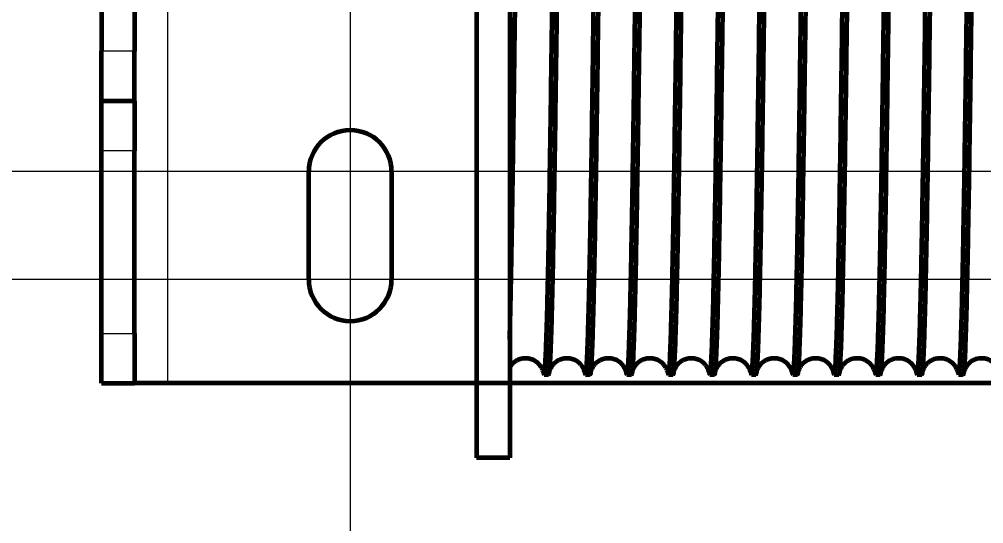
# Model space of a CAD drawing. Header units: millimetres. Extents: x 0 to 840, y 0 to 594.
# Drawn here: x 765.467 to 767.502, y 264.819 to 265.882 of the extents above; entities that cross this region are included whole.
import ezdxf

# ---------------------------------------------------------------- set-up
doc = ezdxf.new("R2010")
doc.units = ezdxf.units.MM
for name, pattern in [('K5LT_AXLED', [19.5, 15, -1.5, 1.5, -1.5]), ('K5LT_BASIC', [0]), ('K5LT_THIN', [0])]:
    doc.linetypes.add(name, pattern=pattern)
doc.layers.add('Системный слой', color=7, linetype='Continuous')
doc.styles.add('KDIMTEXTSTYLE', font='GOST_AU.SHX', dxfattribs={"width": 0.96, "oblique": 15, "height": 5})
doc.dimstyles.new('KDIMSTYLE (0.03)', dxfattribs={"dimtxt": 5, "dimasz": 1, "dimexe": 2, "dimexo": 0, "dimgap": 1, "dimtad": 1, "dimlfac": 40, "dimtxsty": 'KDIMTEXTSTYLE', "dimsah": 1, "dimcen": 0, "dimdle": 1, "dimadec": 0, "dimazin": 0, "dimtfac": 0.667, "dimtmove": 0, "dimatfit": 3, "dimfxl": 1, "dimtvp": 1, "dimtolj": 1, "dimtzin": 0, "dimarcsym": 0})

# ---------------------------------------------------------------- blocks, each defined once
blk = doc.blocks.new('KDIMARROW_01')
at = {"layer": 'Системный слой'}
blk.add_hatch(color=0, dxfattribs=at).paths.add_polyline_path([(0, 0), (-5, 0.6583), (-4.5, 0), (-5, -0.6583)])
at = {"layer": 'Системный слой', "color": 0, "linetype": 'K5LT_THIN', "lineweight": 18}
for p, q in [((-4.5, 0), (-5, 0.6583)), ((-5, 0.6583), (0, 0)), ((0, 0), (-5, -0.6583)), ((-5, -0.6583), (-4.5, 0)), ((0, 0), (-1, 0))]:
    blk.add_line(p, q, dxfattribs=at)
blk = doc.blocks.new('U317')
at = {"layer": 'Системный слой', "color": 30, "linetype": 'K5LT_AXLED', "lineweight": 18, "true_color": 0xff8000}
for p, q in [((766.1651, 269.2935), (766.1651, 264.891)), ((766.1651, 267.6485), (766.1651, 263.246)), ((768.2526, 265.561), (764.0776, 265.561)), ((769.8801, 265.561), (765.7051, 265.561)), ((768.2526, 265.3335), (764.0776, 265.3335)), ((769.8801, 265.3335), (765.7051, 265.3335))]:
    blk.add_line(p, q, dxfattribs=at)
at = {"layer": 'Системный слой', "color": 7, "linetype": 'K5LT_THIN', "lineweight": 18}
for p, q in [((765.7801, 265.1148), (765.7801, 267.4248)), ((765.7101, 265.8148), (765.6401, 265.8148)), ((765.7101, 265.6048), (765.6401, 265.6048)), ((765.6401, 265.2198), (765.7101, 265.2198))]:
    blk.add_line(p, q, dxfattribs=at)
at = {"layer": 'Системный слой', "color": 5, "linetype": 'K5LT_BASIC', "lineweight": 60, "true_color": 0x0000ff}
for p, q in [((765.6401, 266.7248), (765.6401, 265.8148)), ((765.7101, 266.7248), (765.7101, 265.8148)), ((765.6401, 265.7098), (765.6401, 265.8148)), ((765.7101, 265.7098), (765.7101, 265.8148)), ((765.6401, 265.6048), (765.6401, 265.7098)), ((765.7101, 265.7098), (765.6401, 265.7098)), ((765.7101, 265.7098), (765.7101, 265.6048)), ((765.6401, 265.2198), (765.6401, 265.6048)), ((765.7101, 265.2198), (765.7101, 265.6048)), ((766.0776, 265.3335), (766.0776, 265.561)), ((766.2526, 265.561), (766.2526, 265.3335)), ((765.6401, 265.1148), (765.6401, 265.2198)), ((765.7101, 265.2198), (765.7101, 265.1148)), ((765.6401, 265.1148), (765.7101, 265.1148)), ((765.7801, 265.1148), (765.7101, 265.1148)), ((768.1776, 265.1148), (765.7801, 265.1148))]:
    blk.add_line(p, q, dxfattribs=at)
for centre, start, end in [((766.1651, 265.561), 0, 180), ((766.1651, 265.3335), 180, 0)]:
    blk.add_arc(centre, 0.0875, start, end, dxfattribs=at)

msp = doc.modelspace()

# ---------------------------------------------------------------- linework, layer by layer
at = {"layer": 'Системный слой', "color": 5, "linetype": 'K5LT_BASIC', "lineweight": 60, "true_color": 0x0000ff}
for p, q in [((766.43199, 267.58229), (766.43199, 264.95729)), ((766.50199, 267.58229), (766.50199, 264.95729)), ((766.58345, 265.13229), (766.57422, 265.13229)), ((766.67095, 265.13229), (766.66172, 265.13229)), ((766.75845, 265.13229), (766.74922, 265.13229)), ((766.84595, 265.13229), (766.83672, 265.13229)), ((766.93345, 265.13229), (766.92422, 265.13229)), ((767.02095, 265.13229), (767.01172, 265.13229)), ((767.10845, 265.13229), (767.09922, 265.13229)), ((767.19595, 265.13229), (767.18672, 265.13229)), ((767.28345, 265.13229), (767.27422, 265.13229)), ((767.37095, 265.13229), (767.36172, 265.13229)), ((767.45845, 265.13229), (767.44922, 265.13229)), ((766.50199, 264.95729), (766.43199, 264.95729))]:
    msp.add_line(p, q, dxfattribs=at)
for centre, radius, start, end in [((767.13915, 265.14359), 0.0417, 186.02, 188.39516), ((767.22671, 265.1436), 0.04176, 186.02173, 188.39429), ((767.31427, 265.14361), 0.04182, 186.02344, 188.39335), ((767.40182, 265.14362), 0.04187, 186.02511, 188.39235), ((767.48938, 265.14362), 0.04193, 186.0268, 188.39132)]:
    msp.add_arc(centre, radius, start, end, dxfattribs=at)
for points in [[(766.57422, 265.13229), (766.57466, 265.13229), (766.57554, 265.13569), (766.57686, 265.15097), (766.57818, 265.17627), (766.5795, 265.21139), (766.58082, 265.25599), (766.58214, 265.30968), (766.58346, 265.37197), (766.58477, 265.44232), (766.58609, 265.52009), (766.58741, 265.60458), (766.58873, 265.69503), (766.59005, 265.79063), (766.59137, 265.89054), (766.59269, 265.99384), (766.59401, 266.09961), (766.59533, 266.20692), (766.59665, 266.31478), (766.59797, 266.42224), (766.59928, 266.52834), (766.6006, 266.63212), (766.60192, 266.73265), (766.60324, 266.82902), (766.60456, 266.92039), (766.60588, 267.00592), (766.6072, 267.08485), (766.60852, 267.15648), (766.60984, 267.22015), (766.61116, 267.2753), (766.61248, 267.32144), (766.6138, 267.35815), (766.61511, 267.3851), (766.61599, 267.3964), (766.61643, 267.40036)], [(766.6272, 267.40729), (766.62676, 267.40729), (766.62588, 267.40388), (766.62456, 267.38861), (766.62324, 267.3633), (766.62192, 267.32818), (766.6206, 267.28357), (766.61928, 267.22987), (766.61796, 267.16756), (766.61664, 267.0972), (766.61532, 267.01942), (766.614, 266.93492), (766.61269, 266.84446), (766.61137, 266.74884), (766.61005, 266.64892), (766.60873, 266.54561), (766.60741, 266.43982), (766.60609, 266.33251), (766.60477, 266.22463), (766.60345, 266.11716), (766.60213, 266.01106), (766.60081, 265.90728), (766.59949, 265.80675), (766.59817, 265.71037), (766.59685, 265.619), (766.59553, 265.53348), (766.59422, 265.45456), (766.5929, 265.38294), (766.59158, 265.31928), (766.59026, 265.26415), (766.58894, 265.21803), (766.58762, 265.18134), (766.5863, 265.15442), (766.58542, 265.14313), (766.58498, 265.13918)], [(766.66172, 265.13229), (766.66216, 265.13229), (766.66304, 265.13569), (766.66436, 265.15097), (766.66568, 265.17627), (766.667, 265.21139), (766.66832, 265.25599), (766.66964, 265.30968), (766.67096, 265.37197), (766.67227, 265.44232), (766.67359, 265.52009), (766.67491, 265.60458), (766.67623, 265.69503), (766.67755, 265.79063), (766.67887, 265.89054), (766.68019, 265.99384), (766.68151, 266.09961), (766.68283, 266.20692), (766.68415, 266.31478), (766.68547, 266.42224), (766.68678, 266.52834), (766.6881, 266.63212), (766.68942, 266.73264), (766.69074, 266.82902), (766.69206, 266.92039), (766.69338, 267.00592), (766.6947, 267.08485), (766.69602, 267.15648), (766.69734, 267.22015), (766.69866, 267.2753), (766.69998, 267.32144), (766.7013, 267.35815), (766.70261, 267.3851), (766.70349, 267.3964), (766.70393, 267.40036)], [(766.7147, 267.40729), (766.71426, 267.40729), (766.71338, 267.40388), (766.71206, 267.38861), (766.71074, 267.3633), (766.70942, 267.32818), (766.7081, 267.28357), (766.70678, 267.22987), (766.70546, 267.16756), (766.70414, 267.0972), (766.70282, 267.01942), (766.7015, 266.93492), (766.70019, 266.84446), (766.69887, 266.74884), (766.69755, 266.64892), (766.69623, 266.54561), (766.69491, 266.43982), (766.69359, 266.33251), (766.69227, 266.22463), (766.69095, 266.11716), (766.68963, 266.01106), (766.68831, 265.90728), (766.68699, 265.80674), (766.68567, 265.71037), (766.68435, 265.619), (766.68303, 265.53348), (766.68172, 265.45455), (766.6804, 265.38294), (766.67908, 265.31928), (766.67776, 265.26415), (766.67644, 265.21803), (766.67512, 265.18134), (766.6738, 265.15442), (766.67292, 265.14313), (766.67248, 265.13918)], [(766.74922, 265.13229), (766.74966, 265.13229), (766.75054, 265.13569), (766.75186, 265.15097), (766.75318, 265.17627), (766.7545, 265.21139), (766.75582, 265.25599), (766.75714, 265.30968), (766.75846, 265.37197), (766.75977, 265.44232), (766.76109, 265.52009), (766.76241, 265.60457), (766.76373, 265.69503), (766.76505, 265.79063), (766.76637, 265.89053), (766.76769, 265.99384), (766.76901, 266.09961), (766.77033, 266.20691), (766.77165, 266.31478), (766.77297, 266.42224), (766.77428, 266.52834), (766.7756, 266.63211), (766.77692, 266.73264), (766.77824, 266.82902), (766.77956, 266.92039), (766.78088, 267.00592), (766.7822, 267.08485), (766.78352, 267.15647), (766.78484, 267.22015), (766.78616, 267.2753), (766.78748, 267.32144), (766.7888, 267.35815), (766.79011, 267.3851), (766.79099, 267.3964), (766.79143, 267.40036)], [(766.8022, 267.40729), (766.80176, 267.40729), (766.80088, 267.40388), (766.79956, 267.38861), (766.79824, 267.3633), (766.79692, 267.32818), (766.7956, 267.28357), (766.79428, 267.22987), (766.79296, 267.16756), (766.79164, 267.0972), (766.79032, 267.01942), (766.789, 266.93492), (766.78768, 266.84446), (766.78637, 266.74884), (766.78505, 266.64892), (766.78373, 266.54561), (766.78241, 266.43982), (766.78109, 266.33251), (766.77977, 266.22463), (766.77845, 266.11716), (766.77713, 266.01106), (766.77581, 265.90728), (766.77449, 265.80674), (766.77317, 265.71037), (766.77185, 265.619), (766.77053, 265.53348), (766.76922, 265.45455), (766.7679, 265.38294), (766.76658, 265.31928), (766.76526, 265.26415), (766.76394, 265.21803), (766.76262, 265.18134), (766.7613, 265.15442), (766.76042, 265.14313), (766.75998, 265.13918)], [(766.83672, 265.13229), (766.83716, 265.13229), (766.83804, 265.13569), (766.83936, 265.15097), (766.84068, 265.17627), (766.842, 265.21139), (766.84332, 265.25599), (766.84464, 265.30967), (766.84596, 265.37197), (766.84727, 265.44232), (766.84859, 265.52009), (766.84991, 265.60457), (766.85123, 265.69503), (766.85255, 265.79063), (766.85387, 265.89053), (766.85519, 265.99384), (766.85651, 266.09961), (766.85783, 266.20691), (766.85915, 266.31478), (766.86047, 266.42224), (766.86178, 266.52834), (766.8631, 266.63211), (766.86442, 266.73264), (766.86574, 266.82902), (766.86706, 266.92039), (766.86838, 267.00592), (766.8697, 267.08485), (766.87102, 267.15647), (766.87234, 267.22015), (766.87366, 267.2753), (766.87498, 267.32144), (766.8763, 267.35815), (766.87761, 267.3851), (766.87849, 267.3964), (766.87893, 267.40036)], [(766.8897, 267.40729), (766.88926, 267.40729), (766.88838, 267.40388), (766.88706, 267.38861), (766.88574, 267.3633), (766.88442, 267.32818), (766.8831, 267.28357), (766.88178, 267.22987), (766.88046, 267.16756), (766.87914, 267.0972), (766.87782, 267.01942), (766.8765, 266.93492), (766.87518, 266.84446), (766.87387, 266.74884), (766.87255, 266.64892), (766.87123, 266.54561), (766.86991, 266.43982), (766.86859, 266.33251), (766.86727, 266.22463), (766.86595, 266.11716), (766.86463, 266.01106), (766.86331, 265.90727), (766.86199, 265.80674), (766.86067, 265.71037), (766.85935, 265.619), (766.85803, 265.53348), (766.85672, 265.45455), (766.8554, 265.38294), (766.85408, 265.31928), (766.85276, 265.26415), (766.85144, 265.21803), (766.85012, 265.18134), (766.8488, 265.15442), (766.84792, 265.14313), (766.84748, 265.13918)], [(766.92422, 265.13229), (766.92466, 265.13229), (766.92554, 265.13569), (766.92686, 265.15097), (766.92818, 265.17627), (766.9295, 265.21139), (766.93082, 265.25599), (766.93214, 265.30967), (766.93346, 265.37197), (766.93477, 265.44232), (766.93609, 265.52009), (766.93741, 265.60457), (766.93873, 265.69503), (766.94005, 265.79063), (766.94137, 265.89053), (766.94269, 265.99383), (766.94401, 266.09961), (766.94533, 266.20691), (766.94665, 266.31478), (766.94797, 266.42224), (766.94928, 266.52833), (766.9506, 266.63211), (766.95192, 266.73264), (766.95324, 266.82902), (766.95456, 266.92038), (766.95588, 267.00592), (766.9572, 267.08485), (766.95852, 267.15647), (766.95984, 267.22015), (766.96116, 267.2753), (766.96248, 267.32144), (766.96379, 267.35815), (766.96511, 267.3851), (766.96599, 267.3964), (766.96643, 267.40036)], [(766.9772, 267.40729), (766.97676, 267.40729), (766.97588, 267.40388), (766.97456, 267.38861), (766.97324, 267.3633), (766.97192, 267.32818), (766.9706, 267.28357), (766.96928, 267.22987), (766.96796, 267.16756), (766.96664, 267.0972), (766.96532, 267.01942), (766.964, 266.93492), (766.96268, 266.84446), (766.96137, 266.74884), (766.96005, 266.64892), (766.95873, 266.54561), (766.95741, 266.43982), (766.95609, 266.3325), (766.95477, 266.22463), (766.95345, 266.11716), (766.95213, 266.01106), (766.95081, 265.90727), (766.94949, 265.80674), (766.94817, 265.71036), (766.94685, 265.619), (766.94553, 265.53348), (766.94422, 265.45455), (766.9429, 265.38294), (766.94158, 265.31928), (766.94026, 265.26415), (766.93894, 265.21803), (766.93762, 265.18134), (766.9363, 265.15442), (766.93542, 265.14313), (766.93498, 265.13918)], [(767.01172, 265.13229), (767.01216, 265.13229), (767.01304, 265.13569), (767.01436, 265.15097), (767.01568, 265.17627), (767.017, 265.21139), (767.01832, 265.25599), (767.01964, 265.30967), (767.02096, 265.37197), (767.02227, 265.44232), (767.02359, 265.52009), (767.02491, 265.60457), (767.02623, 265.69503), (767.02755, 265.79063), (767.02887, 265.89053), (767.03019, 265.99383), (767.03151, 266.09961), (767.03283, 266.20691), (767.03415, 266.31478), (767.03547, 266.42224), (767.03678, 266.52833), (767.0381, 266.63211), (767.03942, 266.73264), (767.04074, 266.82902), (767.04206, 266.92038), (767.04338, 267.00592), (767.0447, 267.08485), (767.04602, 267.15647), (767.04734, 267.22015), (767.04866, 267.2753), (767.04998, 267.32144), (767.05129, 267.35815), (767.05261, 267.3851), (767.05349, 267.3964), (767.05393, 267.40036)], [(767.0647, 267.40729), (767.06426, 267.40729), (767.06338, 267.40388), (767.06206, 267.38861), (767.06074, 267.3633), (767.05942, 267.32818), (767.0581, 267.28357), (767.05678, 267.22987), (767.05546, 267.16756), (767.05414, 267.0972), (767.05282, 267.01942), (767.0515, 266.93492), (767.05018, 266.84446), (767.04887, 266.74884), (767.04755, 266.64892), (767.04623, 266.54561), (767.04491, 266.43982), (767.04359, 266.3325), (767.04227, 266.22463), (767.04095, 266.11716), (767.03963, 266.01106), (767.03831, 265.90727), (767.03699, 265.80674), (767.03567, 265.71036), (767.03435, 265.619), (767.03303, 265.53348), (767.03172, 265.45455), (767.0304, 265.38294), (767.02908, 265.31928), (767.02776, 265.26414), (767.02644, 265.21803), (767.02512, 265.18134), (767.0238, 265.15442), (767.02292, 265.14313), (767.02248, 265.13918)], [(767.09922, 265.13229), (767.09966, 265.13229), (767.10054, 265.13569), (767.10186, 265.15097), (767.10318, 265.17627), (767.1045, 265.21139), (767.10582, 265.25598), (767.10714, 265.30967), (767.10846, 265.37197), (767.10977, 265.44232), (767.11109, 265.52009), (767.11241, 265.60457), (767.11373, 265.69503), (767.11505, 265.79063), (767.11637, 265.89053), (767.11769, 265.99383), (767.11901, 266.09961), (767.12033, 266.20691), (767.12165, 266.31478), (767.12297, 266.42224), (767.12428, 266.52833), (767.1256, 266.63211), (767.12692, 266.73264), (767.12824, 266.82902), (767.12956, 266.92038), (767.13088, 267.00591), (767.1322, 267.08485), (767.13352, 267.15647), (767.13484, 267.22014), (767.13616, 267.2753), (767.13748, 267.32144), (767.13879, 267.35815), (767.14011, 267.3851), (767.14099, 267.3964), (767.14143, 267.40036)], [(767.1522, 267.40729), (767.15176, 267.40729), (767.15088, 267.40388), (767.14956, 267.38861), (767.14824, 267.3633), (767.14692, 267.32818), (767.1456, 267.28357), (767.14428, 267.22987), (767.14296, 267.16756), (767.14164, 267.0972), (767.14032, 267.01942), (767.139, 266.93492), (767.13768, 266.84446), (767.13637, 266.74884), (767.13505, 266.64892), (767.13373, 266.54561), (767.13241, 266.43982), (767.13109, 266.3325), (767.12977, 266.22463), (767.12845, 266.11716), (767.12713, 266.01106), (767.12581, 265.90727), (767.12449, 265.80674), (767.12317, 265.71036), (767.12185, 265.619), (767.12053, 265.53348), (767.11922, 265.45455), (767.1179, 265.38294), (767.11658, 265.31928), (767.11526, 265.26414), (767.11394, 265.21803), (767.11262, 265.18134), (767.1113, 265.15442), (767.11042, 265.14313), (767.10998, 265.13918)], [(767.18672, 265.13229), (767.18716, 265.13229), (767.18804, 265.13569), (767.18936, 265.15097), (767.19068, 265.17627), (767.192, 265.21139), (767.19332, 265.25598), (767.19464, 265.30967), (767.19596, 265.37197), (767.19727, 265.44232), (767.19859, 265.52009), (767.19991, 265.60457), (767.20123, 265.69502), (767.20255, 265.79063), (767.20387, 265.89053), (767.20519, 265.99383), (767.20651, 266.09961), (767.20783, 266.20691), (767.20915, 266.31478), (767.21047, 266.42224), (767.21178, 266.52833), (767.2131, 266.63211), (767.21442, 266.73264), (767.21574, 266.82902), (767.21706, 266.92038), (767.21838, 267.00591), (767.2197, 267.08485), (767.22102, 267.15647), (767.22234, 267.22014), (767.22366, 267.2753), (767.22498, 267.32144), (767.22629, 267.35815), (767.22761, 267.3851), (767.22849, 267.3964), (767.22893, 267.40036)], [(767.2397, 267.40729), (767.23926, 267.40729), (767.23838, 267.40388), (767.23706, 267.38861), (767.23574, 267.3633), (767.23442, 267.32818), (767.2331, 267.28357), (767.23178, 267.22987), (767.23046, 267.16756), (767.22914, 267.0972), (767.22782, 267.01942), (767.2265, 266.93492), (767.22518, 266.84446), (767.22387, 266.74884), (767.22255, 266.64892), (767.22123, 266.54561), (767.21991, 266.43982), (767.21859, 266.3325), (767.21727, 266.22463), (767.21595, 266.11716), (767.21463, 266.01105), (767.21331, 265.90727), (767.21199, 265.80674), (767.21067, 265.71036), (767.20935, 265.619), (767.20803, 265.53348), (767.20672, 265.45455), (767.2054, 265.38294), (767.20408, 265.31928), (767.20276, 265.26414), (767.20144, 265.21803), (767.20012, 265.18134), (767.1988, 265.15441), (767.19792, 265.14313), (767.19748, 265.13918)], [(767.27422, 265.13229), (767.27466, 265.13229), (767.27554, 265.13569), (767.27686, 265.15097), (767.27818, 265.17627), (767.2795, 265.21139), (767.28082, 265.25598), (767.28214, 265.30967), (767.28345, 265.37197), (767.28477, 265.44232), (767.28609, 265.52008), (767.28741, 265.60457), (767.28873, 265.69502), (767.29005, 265.79063), (767.29137, 265.89053), (767.29269, 265.99383), (767.29401, 266.09961), (767.29533, 266.20691), (767.29665, 266.31477), (767.29797, 266.42224), (767.29928, 266.52833), (767.3006, 266.63211), (767.30192, 266.73264), (767.30324, 266.82902), (767.30456, 266.92038), (767.30588, 267.00591), (767.3072, 267.08484), (767.30852, 267.15647), (767.30984, 267.22014), (767.31116, 267.2753), (767.31248, 267.32144), (767.31379, 267.35815), (767.31511, 267.3851), (767.31599, 267.3964), (767.31643, 267.40036)], [(767.3272, 267.40729), (767.32676, 267.40729), (767.32588, 267.40388), (767.32456, 267.38861), (767.32324, 267.3633), (767.32192, 267.32818), (767.3206, 267.28357), (767.31928, 267.22987), (767.31796, 267.16756), (767.31664, 267.0972), (767.31532, 267.01942), (767.314, 266.93492), (767.31268, 266.84446), (767.31137, 266.74884), (767.31005, 266.64892), (767.30873, 266.54561), (767.30741, 266.43982), (767.30609, 266.3325), (767.30477, 266.22463), (767.30345, 266.11716), (767.30213, 266.01105), (767.30081, 265.90727), (767.29949, 265.80674), (767.29817, 265.71036), (767.29685, 265.619), (767.29553, 265.53347), (767.29422, 265.45455), (767.2929, 265.38294), (767.29158, 265.31928), (767.29026, 265.26414), (767.28894, 265.21803), (767.28762, 265.18134), (767.2863, 265.15441), (767.28542, 265.14313), (767.28498, 265.13918)], [(767.36172, 265.13229), (767.36216, 265.13229), (767.36304, 265.13569), (767.36436, 265.15097), (767.36568, 265.17627), (767.367, 265.21139), (767.36832, 265.25598), (767.36964, 265.30967), (767.37095, 265.37197), (767.37227, 265.44232), (767.37359, 265.52008), (767.37491, 265.60457), (767.37623, 265.69502), (767.37755, 265.79063), (767.37887, 265.89053), (767.38019, 265.99383), (767.38151, 266.09961), (767.38283, 266.20691), (767.38415, 266.31477), (767.38547, 266.42224), (767.38678, 266.52833), (767.3881, 266.63211), (767.38942, 266.73264), (767.39074, 266.82902), (767.39206, 266.92038), (767.39338, 267.00591), (767.3947, 267.08484), (767.39602, 267.15647), (767.39734, 267.22014), (767.39866, 267.2753), (767.39998, 267.32144), (767.40129, 267.35815), (767.40261, 267.3851), (767.40349, 267.3964), (767.40393, 267.40036)], [(767.4147, 267.40729), (767.41426, 267.40729), (767.41338, 267.40388), (767.41206, 267.38861), (767.41074, 267.3633), (767.40942, 267.32818), (767.4081, 267.28357), (767.40678, 267.22987), (767.40546, 267.16756), (767.40414, 267.0972), (767.40282, 267.01942), (767.4015, 266.93492), (767.40018, 266.84446), (767.39887, 266.74884), (767.39755, 266.64892), (767.39623, 266.5456), (767.39491, 266.43982), (767.39359, 266.3325), (767.39227, 266.22463), (767.39095, 266.11716), (767.38963, 266.01105), (767.38831, 265.90727), (767.38699, 265.80674), (767.38567, 265.71036), (767.38435, 265.619), (767.38303, 265.53347), (767.38172, 265.45455), (767.3804, 265.38294), (767.37908, 265.31928), (767.37776, 265.26414), (767.37644, 265.21803), (767.37512, 265.18134), (767.3738, 265.15441), (767.37292, 265.14313), (767.37248, 265.13918)], [(767.44922, 265.13229), (767.44966, 265.13229), (767.45054, 265.13569), (767.45186, 265.15097), (767.45318, 265.17627), (767.4545, 265.21139), (767.45582, 265.25598), (767.45714, 265.30967), (767.45845, 265.37197), (767.45977, 265.44232), (767.46109, 265.52008), (767.46241, 265.60457), (767.46373, 265.69502), (767.46505, 265.79063), (767.46637, 265.89053), (767.46769, 265.99383), (767.46901, 266.09961), (767.47033, 266.20691), (767.47165, 266.31477), (767.47297, 266.42224), (767.47428, 266.52833), (767.4756, 266.63211), (767.47692, 266.73264), (767.47824, 266.82902), (767.47956, 266.92038), (767.48088, 267.00591), (767.4822, 267.08484), (767.48352, 267.15647), (767.48484, 267.22014), (767.48616, 267.2753), (767.48748, 267.32144), (767.48879, 267.35815), (767.49011, 267.3851), (767.49099, 267.3964), (767.49143, 267.40036)], [(767.49176, 267.10255), (767.49132, 267.07799), (767.49044, 267.02636), (767.48911, 266.94208), (767.48779, 266.85172), (767.48646, 266.75611), (767.48514, 266.6561), (767.48382, 266.55261), (767.48249, 266.44656), (767.48117, 266.33891), (767.47984, 266.23064), (767.47852, 266.12272), (767.47719, 266.01613), (767.47587, 265.91183), (767.47455, 265.81077), (767.47322, 265.71385), (767.4719, 265.62196), (767.47057, 265.53592), (767.46925, 265.45651), (767.46793, 265.38444), (767.4666, 265.32038), (767.46528, 265.26489), (767.46395, 265.21848), (767.46263, 265.18156), (767.4613, 265.15448), (767.46042, 265.14315), (767.45998, 265.13918)], [(766.57286, 265.13773), (766.57331, 265.13411), (766.57377, 265.13229), (766.57422, 265.13229)], [(766.58498, 265.13918), (766.58447, 265.13459), (766.58396, 265.13229), (766.58345, 265.13229)], [(766.66036, 265.13773), (766.66081, 265.13411), (766.66127, 265.13229), (766.66172, 265.13229)], [(766.67248, 265.13918), (766.67197, 265.13459), (766.67146, 265.13229), (766.67095, 265.13229)], [(766.74786, 265.13773), (766.74831, 265.13411), (766.74877, 265.13229), (766.74922, 265.13229)], [(766.75998, 265.13918), (766.75947, 265.13459), (766.75896, 265.13229), (766.75845, 265.13229)], [(766.83536, 265.13773), (766.83581, 265.13411), (766.83627, 265.13229), (766.83672, 265.13229)], [(766.84748, 265.13918), (766.84697, 265.13459), (766.84646, 265.13229), (766.84595, 265.13229)], [(766.92286, 265.13773), (766.92331, 265.13411), (766.92377, 265.13229), (766.92422, 265.13229)], [(766.93498, 265.13918), (766.93447, 265.13459), (766.93396, 265.13229), (766.93345, 265.13229)], [(767.01036, 265.13773), (767.01081, 265.13411), (767.01127, 265.13229), (767.01172, 265.13229)], [(767.02248, 265.13918), (767.02197, 265.13459), (767.02146, 265.13229), (767.02095, 265.13229)], [(767.09786, 265.13773), (767.09831, 265.13411), (767.09877, 265.13229), (767.09922, 265.13229)], [(767.10998, 265.13918), (767.10947, 265.13459), (767.10896, 265.13229), (767.10845, 265.13229)], [(767.18536, 265.13773), (767.18581, 265.13411), (767.18627, 265.13229), (767.18672, 265.13229)], [(767.19748, 265.13918), (767.19697, 265.13459), (767.19646, 265.13229), (767.19595, 265.13229)], [(767.27286, 265.13773), (767.27331, 265.13411), (767.27377, 265.13229), (767.27422, 265.13229)], [(767.28498, 265.13918), (767.28447, 265.13459), (767.28396, 265.13229), (767.28345, 265.13229)], [(767.36036, 265.13773), (767.36081, 265.13411), (767.36127, 265.13229), (767.36172, 265.13229)], [(767.37248, 265.13918), (767.37197, 265.13459), (767.37146, 265.13229), (767.37095, 265.13229)], [(767.44786, 265.13773), (767.44831, 265.13411), (767.44877, 265.13229), (767.44922, 265.13229)], [(767.45998, 265.13918), (767.45947, 265.13459), (767.45896, 265.13229), (767.45845, 265.13229)]]:
    msp.add_open_spline(points, degree=3, dxfattribs=at)
for points, knots in [([(766.50199, 265.20674), (766.50199, 265.20678), (766.50199, 265.20684), (766.50199, 265.20692), (766.50199, 265.20705), (766.502, 265.20723), (766.502, 265.20745), (766.502, 265.20772), (766.50201, 265.20811), (766.50201, 265.20872), (766.50203, 265.20966), (766.50205, 265.21087), (766.50208, 265.21231), (766.50212, 265.21431), (766.50218, 265.21739), (766.50227, 265.22169), (766.5024, 265.22748), (766.50257, 265.23514), (766.5028, 265.24573), (766.50313, 265.26066), (766.50357, 265.28121), (766.5041, 265.30752), (766.5047, 265.33809), (766.50531, 265.37069), (766.5059, 265.40433), (766.50651, 265.43983), (766.50715, 265.4791), (766.50785, 265.52354), (766.50861, 265.57405), (766.50945, 265.63123), (766.51034, 265.69493), (766.51128, 265.76474), (766.51227, 265.84037), (766.51331, 265.92139), (766.51437, 266.00675), (766.51547, 266.09575), (766.51656, 266.18533), (766.5173, 266.24612), (766.51765, 266.27543)], [0, 0, 0, 0, 0.0175735, 0.035147, 0.0526325, 0.069895, 0.0870512, 0.1056364, 0.1291142, 0.163245, 0.2156444, 0.2788792, 0.3470721, 0.4557444, 0.6340279, 0.9093874, 1.2684068, 1.7483953, 2.3966914, 3.3186802, 4.6004597, 6.2160024, 8.0033144, 9.7639594, 11.4738826, 13.2201066, 15.0894945, 17.1063248, 19.2211551, 21.4163628, 23.6500463, 25.912124, 28.1783172, 30.4289198, 32.6543075, 34.8494288, 37.0243654, 39, 39, 39, 39]), ([(766.5729, 265.13751), (766.57287, 265.13757), (766.57286, 265.13778), (766.57258, 265.13905), (766.57182, 265.1417), (766.56999, 265.14628), (766.56659, 265.15165), (766.56303, 265.15578), (766.55917, 265.1592), (766.555, 265.16202), (766.55056, 265.16427), (766.54589, 265.16592), (766.54108, 265.16698), (766.53618, 265.16742), (766.53127, 265.16725), (766.52643, 265.16647), (766.52173, 265.1651), (766.51726, 265.16316), (766.51308, 265.16069), (766.50927, 265.15775), (766.50588, 265.1544), (766.50353, 265.15143), (766.50237, 265.14969), (766.50199, 265.14908)], [0, 0, 0, 0, 2.3136054, 4.6210493, 6.9284932, 9.2027779, 10.521071, 11.5589815, 12.4856367, 13.3594364, 14.2027263, 15.0292842, 15.8464517, 16.6586453, 17.4689414, 18.2799311, 19.0943351, 19.9156422, 20.7490897, 21.6034823, 22.4949054, 23.4545403, 24, 24, 24, 24]), ([(766.6604, 265.13751), (766.66037, 265.13757), (766.66036, 265.13778), (766.66007, 265.13905), (766.65932, 265.1417), (766.65748, 265.14628), (766.65408, 265.15166), (766.65053, 265.15578), (766.64667, 265.1592), (766.6425, 265.16202), (766.63806, 265.16427), (766.63339, 265.16592), (766.62858, 265.16698), (766.62368, 265.16742), (766.61877, 265.16725), (766.61393, 265.16647), (766.60923, 265.1651), (766.60476, 265.16316), (766.60058, 265.16069), (766.59676, 265.15775), (766.59338, 265.1544), (766.59049, 265.15075), (766.58816, 265.14694), (766.58643, 265.14323), (766.58533, 265.14001), (766.58494, 265.13838), (766.58483, 265.13785), (766.58481, 265.13772)], [0, 0, 0, 0, 2.0188285, 4.0322297, 6.0456309, 8.0298853, 9.1801849, 10.0858819, 10.894518, 11.6570403, 12.3929343, 13.1142301, 13.8273322, 14.5360933, 15.2431977, 15.9509061, 16.6615929, 17.3783032, 18.1056088, 18.8511962, 19.6291082, 20.4665675, 21.4180167, 22.5895649, 24.1964403, 26.5301655, 28, 28, 28, 28]), ([(766.7479, 265.13751), (766.74787, 265.13757), (766.74786, 265.13778), (766.74757, 265.13905), (766.74682, 265.1417), (766.74498, 265.14628), (766.74158, 265.15166), (766.73803, 265.15578), (766.73417, 265.1592), (766.73, 265.16202), (766.72555, 265.16427), (766.72089, 265.16593), (766.71607, 265.16698), (766.71117, 265.16742), (766.70626, 265.16725), (766.70142, 265.16647), (766.69673, 265.1651), (766.69226, 265.16316), (766.68808, 265.16069), (766.68426, 265.15775), (766.68088, 265.1544), (766.67799, 265.15075), (766.67566, 265.14694), (766.67393, 265.14322), (766.67283, 265.14001), (766.67244, 265.13838), (766.67233, 265.13785), (766.67231, 265.13772)], [0, 0, 0, 0, 2.0188129, 4.0321479, 6.0454829, 8.029466, 9.1797268, 10.085442, 10.8941163, 11.656684, 12.3926181, 13.1139559, 13.8271001, 14.5359029, 15.2430478, 15.9507954, 16.6615206, 17.3782691, 18.1056144, 18.8512464, 19.6292149, 20.4667559, 21.4183384, 22.5900972, 24.1974031, 26.5304622, 28, 28, 28, 28]), ([(766.8354, 265.13751), (766.83537, 265.13757), (766.83536, 265.13778), (766.83507, 265.13906), (766.83432, 265.1417), (766.83248, 265.14628), (766.82908, 265.15166), (766.82552, 265.15578), (766.82167, 265.1592), (766.8175, 265.16202), (766.81305, 265.16427), (766.80839, 265.16593), (766.80357, 265.16698), (766.79867, 265.16742), (766.79376, 265.16725), (766.78892, 265.16647), (766.78423, 265.1651), (766.77975, 265.16315), (766.77557, 265.16069), (766.77176, 265.15775), (766.76838, 265.1544), (766.76549, 265.15074), (766.76315, 265.14694), (766.76143, 265.14322), (766.76033, 265.14001), (766.75994, 265.13838), (766.75983, 265.13785), (766.75981, 265.13772)], [0, 0, 0, 0, 2.0188004, 4.0320725, 6.0453447, 8.0290668, 9.17929, 10.0850232, 10.8937349, 11.6563471, 12.3923203, 13.1136989, 13.8268843, 14.5357274, 15.2429116, 15.9506973, 16.6614596, 17.378245, 18.1056286, 18.8513038, 19.629327, 20.4669476, 21.4186604, 22.5906253, 24.1983529, 26.5307709, 28, 28, 28, 28]), ([(766.9229, 265.13751), (766.92287, 265.13757), (766.92286, 265.13778), (766.92257, 265.13906), (766.92182, 265.1417), (766.91998, 265.14628), (766.91658, 265.15166), (766.91302, 265.15578), (766.90917, 265.1592), (766.905, 265.16203), (766.90055, 265.16427), (766.89589, 265.16593), (766.89107, 265.16698), (766.88617, 265.16742), (766.88126, 265.16725), (766.87642, 265.16647), (766.87172, 265.16509), (766.86725, 265.16315), (766.86307, 265.16069), (766.85926, 265.15774), (766.85587, 265.1544), (766.85298, 265.15074), (766.85065, 265.14694), (766.84893, 265.14322), (766.84783, 265.14), (766.84744, 265.13838), (766.84733, 265.13785), (766.84731, 265.13772)], [0, 0, 0, 0, 2.018791, 4.0320036, 6.0452161, 8.0286875, 9.1788744, 10.0846256, 10.8933739, 11.6560297, 12.3920408, 13.1134592, 13.8266846, 14.535567, 15.2427892, 15.9506118, 16.6614098, 17.3782309, 18.1056515, 18.8513684, 19.6294446, 20.4671425, 21.4189825, 22.5911491, 24.1992897, 26.5310917, 28, 28, 28, 28]), ([(767.0104, 265.13751), (767.01037, 265.13757), (767.01036, 265.13778), (767.01007, 265.13906), (767.00932, 265.1417), (767.00748, 265.14629), (767.00408, 265.15166), (767.00052, 265.15579), (766.99666, 265.1592), (766.99249, 265.16203), (766.98805, 265.16427), (766.98338, 265.16593), (766.97857, 265.16698), (766.97366, 265.16742), (766.96876, 265.16725), (766.96392, 265.16647), (766.95922, 265.16509), (766.95475, 265.16315), (766.95057, 265.16068), (766.94676, 265.15774), (766.94337, 265.15439), (766.94048, 265.15074), (766.93815, 265.14694), (766.93642, 265.14322), (766.93533, 265.14), (766.93494, 265.13838), (766.93483, 265.13785), (766.93481, 265.13772)], [0, 0, 0, 0, 2.0187847, 4.031941, 6.0450972, 8.0283283, 9.1784802, 10.084249, 10.8930333, 11.6557318, 12.3917798, 13.1132368, 13.826501, 14.5354214, 15.2426806, 15.9505387, 16.6613714, 17.3782267, 18.105683, 18.8514401, 19.6295675, 20.4673406, 21.4193047, 22.5916685, 24.2002135, 26.5314244, 28, 28, 28, 28]), ([(767.0979, 265.13751), (767.09787, 265.13757), (767.09786, 265.13779), (767.09757, 265.13906), (767.09682, 265.1417), (767.09498, 265.14629), (767.09158, 265.15166), (767.08802, 265.15579), (767.08416, 265.1592), (767.07999, 265.16203), (767.07554, 265.16427), (767.07088, 265.16593), (767.06606, 265.16698), (767.06116, 265.16742), (767.05625, 265.16725), (767.05141, 265.16647), (767.04672, 265.16509), (767.04225, 265.16315), (767.03807, 265.16068), (767.03425, 265.15774), (767.03087, 265.15439), (767.02798, 265.15074), (767.02565, 265.14693), (767.02392, 265.14322), (767.02283, 265.14), (767.02244, 265.13838), (767.02233, 265.13785), (767.02231, 265.13772)], [0, 0, 0, 0, 2.0187815, 4.0318848, 6.044988, 8.027989, 9.1781072, 10.0838936, 10.8927131, 11.6554533, 12.3915372, 13.1130318, 13.8263335, 14.5352909, 15.2425857, 15.9504783, 16.6613443, 17.3782326, 18.1057231, 18.8515189, 19.6296959, 20.467542, 21.4196271, 22.5921837, 24.2011241, 26.5317692, 28, 28, 28, 28]), ([(767.1854, 265.13751), (767.18537, 265.13757), (767.18536, 265.13779), (767.18507, 265.13906), (767.18432, 265.1417), (767.18248, 265.14629), (767.17908, 265.15166), (767.17552, 265.15579), (767.17166, 265.15921), (767.16749, 265.16203), (767.16304, 265.16427), (767.15838, 265.16593), (767.15356, 265.16698), (767.14866, 265.16742), (767.14375, 265.16725), (767.13891, 265.16647), (767.13422, 265.16509), (767.12974, 265.16315), (767.12557, 265.16068), (767.12175, 265.15774), (767.11837, 265.15439), (767.11548, 265.15073), (767.11315, 265.14693), (767.11142, 265.14321), (767.11033, 265.14), (767.10994, 265.13838), (767.10983, 265.13785), (767.10981, 265.13772)], [0, 0, 0, 0, 2.0187814, 4.031835, 6.0448886, 8.0276698, 9.1777555, 10.0835593, 10.8924133, 11.6551873, 12.3913062, 13.1128374, 13.8261757, 14.5351688, 15.2424981, 15.9504238, 16.6613219, 17.3782418, 18.1057651, 18.8515978, 19.6298221, 20.4677382, 21.4199395, 22.5926814, 24.2020016, 26.532126, 28, 28, 28, 28]), ([(767.2729, 265.13751), (767.27289, 265.1375), (767.27289, 265.13758), (767.2727, 265.13852), (767.27211, 265.14074), (767.27065, 265.14498), (767.26721, 265.15079), (767.26369, 265.15509), (767.2599, 265.15862), (767.2558, 265.16154), (767.2514, 265.16389), (767.24677, 265.16566), (767.24198, 265.16683), (767.23708, 265.16739), (767.23217, 265.16733), (767.22731, 265.16666), (767.22258, 265.16539), (767.21806, 265.16355), (767.21382, 265.16118), (767.20994, 265.15832), (767.20647, 265.15505), (767.20349, 265.15145), (767.20106, 265.14767), (767.19921, 265.14392), (767.19797, 265.14049), (767.19747, 265.13852), (767.19734, 265.13789), (767.19731, 265.13772)], [0, 0, 0, 0, 1.9721695, 3.9406056, 5.9090417, 8.2313926, 9.4382848, 10.3507183, 11.1510938, 11.9001139, 12.6224019, 13.329645, 14.0278542, 14.7210742, 15.4121417, 16.1033345, 16.7969272, 17.4957118, 18.2037437, 18.9276791, 19.6794784, 20.4821309, 21.3816168, 22.470412, 23.9387053, 26.1641385, 28, 28, 28, 28]), ([(767.3604, 265.13751), (767.36039, 265.1375), (767.36039, 265.13758), (767.3602, 265.13852), (767.35961, 265.14074), (767.35815, 265.14498), (767.35471, 265.1508), (767.35119, 265.15509), (767.3474, 265.15862), (767.3433, 265.16154), (767.3389, 265.16389), (767.33427, 265.16566), (767.32947, 265.16683), (767.32458, 265.16739), (767.31967, 265.16733), (767.31481, 265.16666), (767.31008, 265.16539), (767.30556, 265.16355), (767.30132, 265.16118), (767.29744, 265.15832), (767.29397, 265.15505), (767.29099, 265.15145), (767.28855, 265.14767), (767.28671, 265.14391), (767.28547, 265.14048), (767.28497, 265.13852), (767.28484, 265.13789), (767.28481, 265.13772)], [0, 0, 0, 0, 1.972184, 3.9405982, 5.9090125, 8.2311027, 9.4379623, 10.3504083, 11.1508131, 11.8998688, 12.6221941, 13.3294743, 14.0277166, 14.7209689, 15.4120674, 16.1032898, 16.7969108, 17.4957226, 18.2037818, 18.9277467, 19.679582, 20.4822858, 21.3818548, 22.4707944, 23.9393384, 26.1652001, 28, 28, 28, 28]), ([(767.4479, 265.13751), (767.44789, 265.1375), (767.44789, 265.13758), (767.4477, 265.13852), (767.44711, 265.14074), (767.44565, 265.14498), (767.44221, 265.1508), (767.43869, 265.15509), (767.4349, 265.15862), (767.43079, 265.16154), (767.4264, 265.1639), (767.42177, 265.16566), (767.41697, 265.16683), (767.41208, 265.16739), (767.40716, 265.16733), (767.4023, 265.16666), (767.39758, 265.16539), (767.39306, 265.16355), (767.38882, 265.16118), (767.38493, 265.15832), (767.38147, 265.15505), (767.37849, 265.15145), (767.37605, 265.14767), (767.37421, 265.14391), (767.37297, 265.14048), (767.37247, 265.13852), (767.37234, 265.13788), (767.37231, 265.13772)], [0, 0, 0, 0, 1.9722014, 3.9405969, 5.9089923, 8.2308345, 9.4376628, 10.3501209, 11.1505543, 11.8996445, 12.6220059, 13.3293222, 14.0275964, 14.7208798, 15.4120082, 16.103259, 16.7969069, 17.4957446, 18.2038298, 18.9278228, 19.6796927, 20.4824459, 21.3820955, 22.4711761, 23.9399653, 26.1662473, 28, 28, 28, 28]), ([(767.5354, 265.13751), (767.53539, 265.1375), (767.53539, 265.13758), (767.5352, 265.13852), (767.53461, 265.14074), (767.53315, 265.14498), (767.52971, 265.1508), (767.52619, 265.15509), (767.5224, 265.15862), (767.51829, 265.16154), (767.5139, 265.1639), (767.50927, 265.16566), (767.50447, 265.16683), (767.49958, 265.16739), (767.49466, 265.16733), (767.4898, 265.16666), (767.48507, 265.16539), (767.48055, 265.16355), (767.47632, 265.16118), (767.47243, 265.15832), (767.46897, 265.15504), (767.46599, 265.15145), (767.46355, 265.14766), (767.46171, 265.14391), (767.46047, 265.14048), (767.45997, 265.13852), (767.45984, 265.13788), (767.45981, 265.13772)], [0, 0, 0, 0, 1.9722218, 3.9406015, 5.9089812, 8.2305879, 9.4373862, 10.3498559, 11.1503172, 11.8994409, 12.6218375, 13.3291886, 14.0274935, 14.7208069, 15.411964, 16.1032419, 16.7969156, 17.4957781, 18.2038879, 18.9279076, 19.6798104, 20.4826112, 21.3823389, 22.4715569, 23.9405858, 26.1672802, 28, 28, 28, 28]), ([(766.57268, 265.13922), (766.57272, 265.13888), (766.57278, 265.13836), (766.57285, 265.13783), (766.57289, 265.13754), (766.5729, 265.13749), (766.5729, 265.13751)], [0, 0, 0, 0, 2.1893954, 3.792802, 5.3961279, 7, 7, 7, 7]), ([(766.66018, 265.13922), (766.66022, 265.13888), (766.66028, 265.13836), (766.66035, 265.13783), (766.66039, 265.13754), (766.6604, 265.13749), (766.6604, 265.13751)], [0, 0, 0, 0, 2.1763659, 3.7841145, 5.3917797, 7, 7, 7, 7]), ([(766.74768, 265.13922), (766.74772, 265.13888), (766.74778, 265.13837), (766.74785, 265.13784), (766.74789, 265.13754), (766.7479, 265.13749), (766.7479, 265.13751)], [0, 0, 0, 0, 2.1636874, 3.7756609, 5.3875485, 7, 7, 7, 7]), ([(766.83518, 265.13922), (766.83522, 265.13889), (766.83528, 265.13837), (766.83535, 265.13784), (766.83539, 265.13755), (766.8354, 265.13749), (766.8354, 265.13751)], [0, 0, 0, 0, 2.1513396, 3.7674279, 5.3834274, 7, 7, 7, 7]), ([(766.92268, 265.13922), (766.92272, 265.13889), (766.92278, 265.13838), (766.92285, 265.13785), (766.92289, 265.13755), (766.9229, 265.13749), (766.9229, 265.13751)], [0, 0, 0, 0, 2.1393283, 3.7594191, 5.3794183, 7, 7, 7, 7]), ([(767.01018, 265.13922), (767.01022, 265.13889), (767.01028, 265.13838), (767.01035, 265.13785), (767.01039, 265.13755), (767.0104, 265.13749), (767.0104, 265.13751)], [0, 0, 0, 0, 2.1276591, 3.7516384, 5.3755232, 7, 7, 7, 7])]:
    msp.add_open_spline(points, degree=3, knots=knots, dxfattribs=at)

# ---------------------------------------------------------------- block references
at = {"layer": 'Системный слой'}
msp.add_blockref('U317', (0, 0), dxfattribs=at)

# ---------------------------------------------------------------- dimensions: what is measured, and where the dimension line sits
at = {"layer": 'Системный слой', "color": 7}
msp.add_linear_dim(base=(795.69236, 260.86229), p1=(767.42584, 275.74222), p2=(767.11006, 260.86229), angle=90, location=(795.69236, 268.30225), text='\\H5.0;\\W0.965;\\Q15;\\H5.0;\\W0.965;\\Q15;\\Q15;h+30', dimstyle='KDIMSTYLE (0.03)', override={"dimexo": 0, "dimblk1": 'KDIMARROW_01', "dimblk2": 'KDIMARROW_01', "dimse1": 0, "dimse2": 0, "dimclrt": 7, "dimtolj": 1}, dxfattribs=at).render()

doc.saveas('drawing.dxf')
